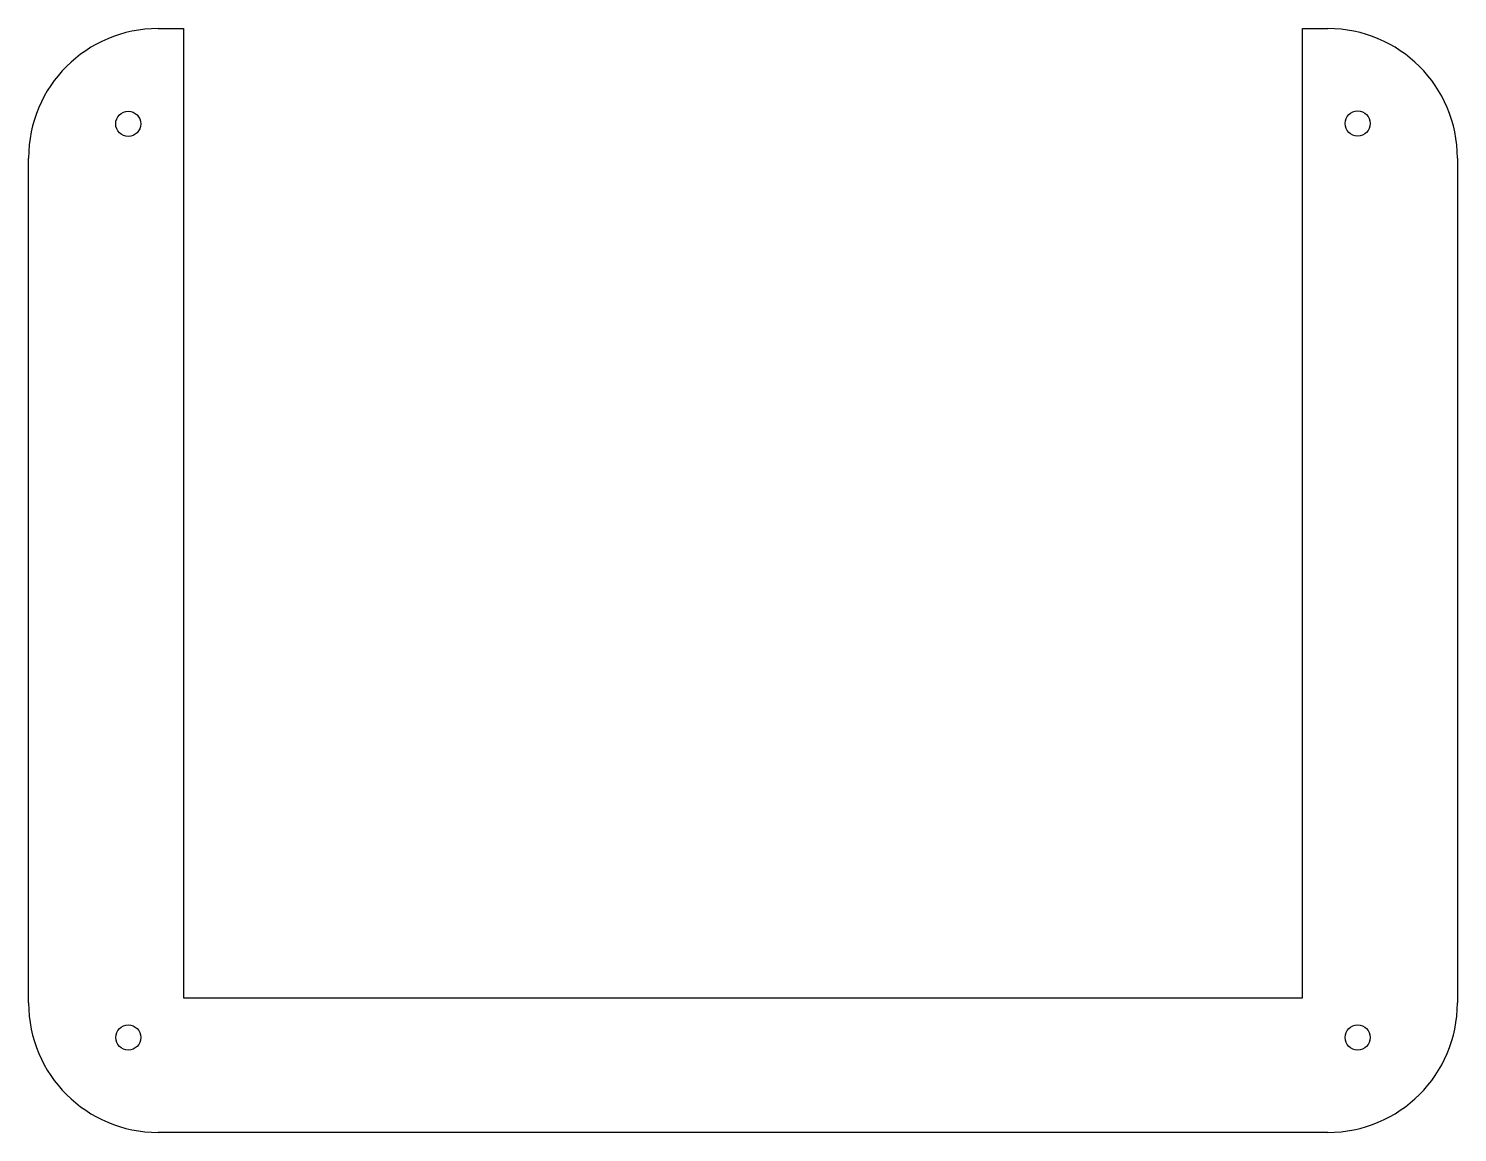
# Model space of a CAD drawing. Header units: inches. Extents: x 0 to 177, y 0 to 136.
import ezdxf

# ---------------------------------------------------------------- set-up
doc = ezdxf.new("R2010")
doc.units = ezdxf.units.IN
doc.header["$MEASUREMENT"] = 0

msp = doc.modelspace()

# ---------------------------------------------------------------- linework, layer by layer
at = {"linetype": 'Continuous'}
for p, q in [((16, 136.4), (19.15, 136.4)), ((157.35, 136.4), (160.5, 136.4)), ((0, 16), (0, 120.4)), ((176.5, 120.4), (176.5, 16)), ((19.15, 16.65), (157.35, 16.65)), ((160.5, 0), (16, 0))]:
    msp.add_line(p, q, dxfattribs=at)
for p, q in [((19.15, 136.4), (19.15, 16.65)), ((157.35, 16.65), (157.35, 136.4))]:
    msp.add_line(p, q)
for centre in [(12.31, 124.63), (164.18, 124.67), (12.32, 11.73), (164.18, 11.73)]:
    msp.add_circle(centre, 1.55, dxfattribs=at)
for centre, start, end in [((16, 120.4), 90, 180), ((160.5, 120.4), 0, 90), ((16, 16), 180, 270), ((160.5, 16), 270, 0)]:
    msp.add_arc(centre, 16, start, end, dxfattribs=at)

doc.saveas('drawing.dxf')
